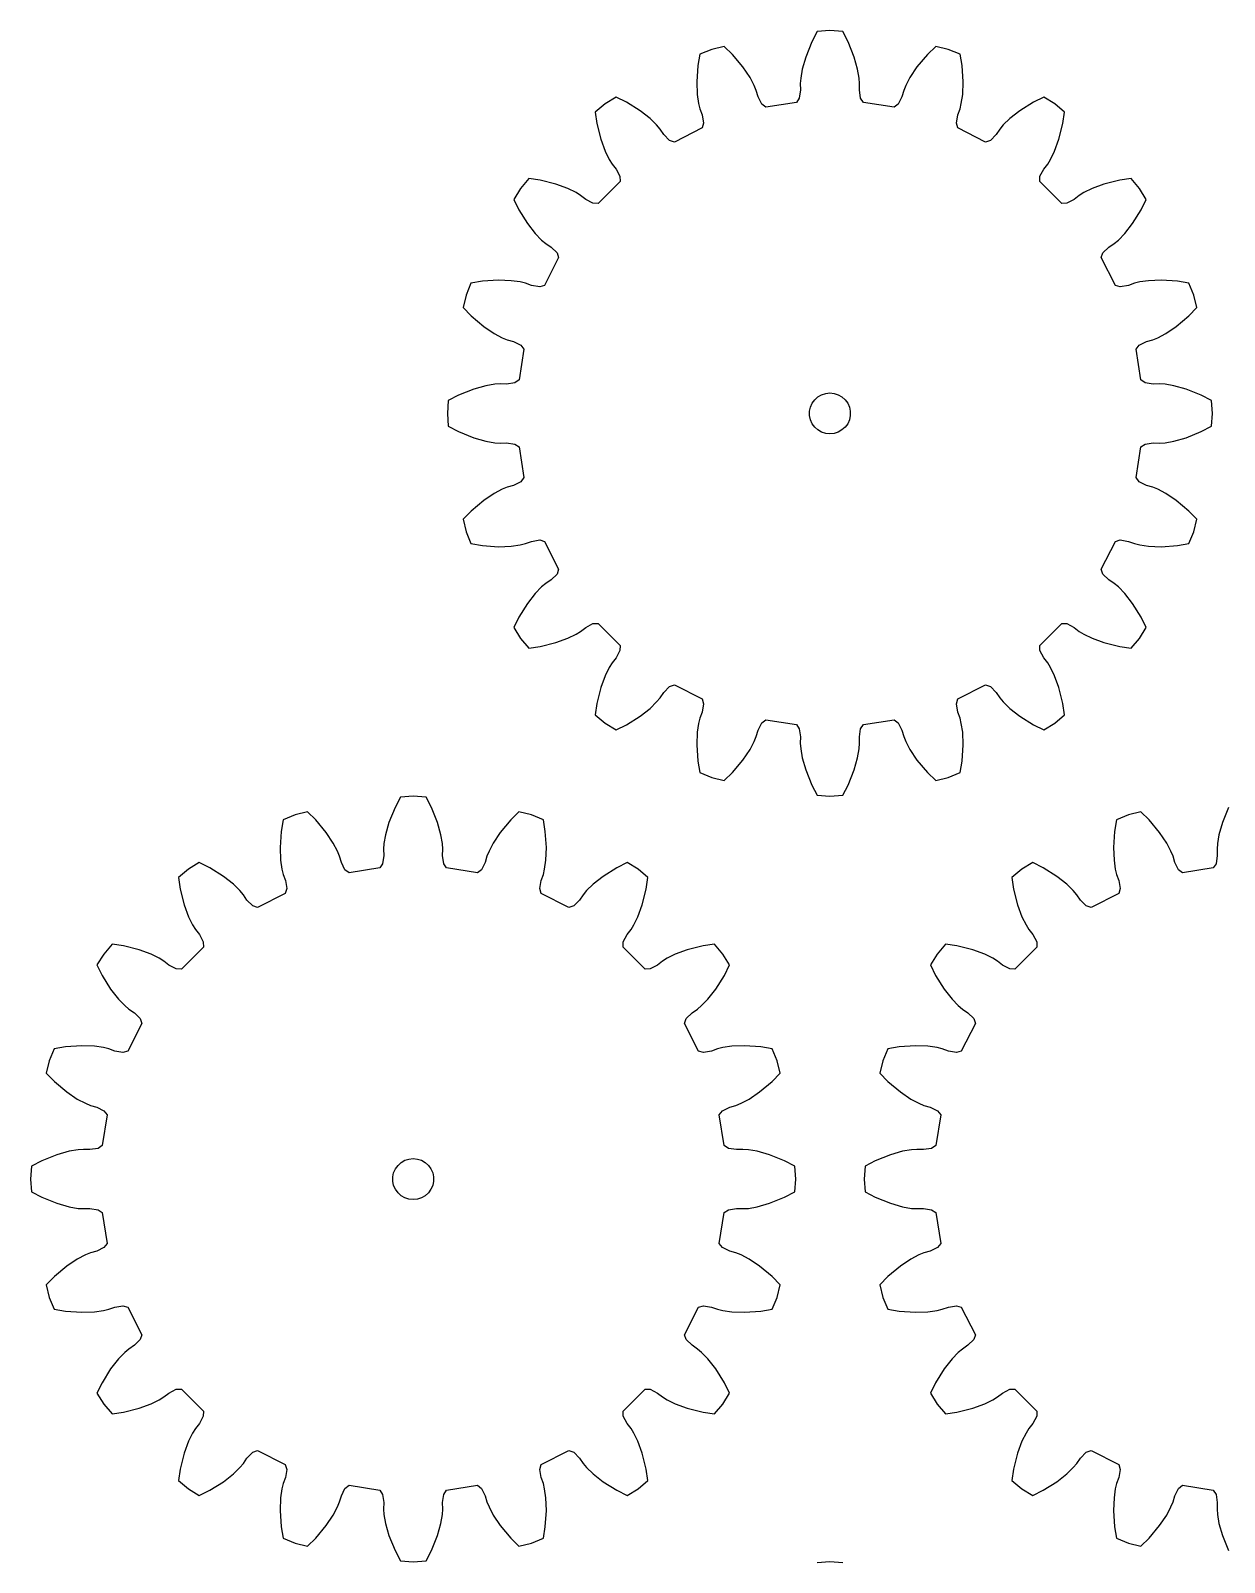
# Model space of a CAD drawing. Extents: x 0 to 178, y 0 to 224.
# Drawn here: x 0 to 87.4, y 112 to 224.1 of the extents above; entities that cross this region are included whole.
import ezdxf

# ---------------------------------------------------------------- set-up
doc = ezdxf.new("R2010")
doc.units = 0

msp = doc.modelspace()

# ---------------------------------------------------------------- linework, layer by layer
for p, q in [((57.19, 223.27), (56.75, 222.16)), ((57.59, 224.02), (57.19, 223.27)), ((58.52, 224.09), (57.59, 224.02)), ((59.46, 224.02), (58.52, 224.09)), ((59.85, 223.27), (59.46, 224.02)), ((60.3, 222.16), (59.85, 223.27)), ((49, 222.36), (48.85, 221.53)), ((49.87, 222.72), (49, 222.36)), ((50.78, 222.94), (49.87, 222.72)), ((51.39, 222.35), (50.78, 222.94)), ((52.15, 221.44), (51.39, 222.35)), ((56.75, 222.16), (56.49, 221.27)), ((60.55, 221.27), (60.3, 222.16)), ((65.66, 222.35), (64.89, 221.44)), ((66.27, 222.94), (65.66, 222.35)), ((67.18, 222.72), (66.27, 222.94)), ((68.05, 222.36), (67.18, 222.72)), ((68.19, 221.53), (68.05, 222.36)), ((48.85, 221.53), (48.77, 220.34)), ((52.67, 220.67), (52.15, 221.44)), ((56.49, 221.27), (56.38, 220.62)), ((60.67, 220.62), (60.55, 221.27)), ((64.89, 221.44), (64.38, 220.67)), ((68.27, 220.34), (68.19, 221.53)), ((48.77, 220.34), (48.81, 219.41)), ((52.98, 220.08), (52.67, 220.67)), ((53.13, 219.71), (52.98, 220.08)), ((53.26, 219.25), (53.13, 219.71)), ((56.37, 219.75), (56.28, 219.15)), ((56.38, 220.62), (56.35, 220.22)), ((56.35, 220.22), (56.37, 219.75)), ((60.69, 220.22), (60.67, 220.62)), ((60.68, 219.75), (60.69, 220.22)), ((60.77, 219.15), (60.68, 219.75)), ((63.92, 219.71), (63.79, 219.25)), ((64.07, 220.08), (63.92, 219.71)), ((64.38, 220.67), (64.07, 220.08)), ((68.24, 219.41), (68.27, 220.34)), ((42.06, 218.74), (41.34, 218.13)), ((42.86, 219.23), (42.06, 218.74)), ((43.62, 218.86), (42.86, 219.23)), ((44.63, 218.23), (43.62, 218.86)), ((48.81, 219.41), (48.9, 218.75)), ((48.9, 218.75), (49, 218.37)), ((53.53, 218.72), (53.26, 219.25)), ((53.82, 218.49), (53.53, 218.72)), ((56.07, 218.84), (53.82, 218.49)), ((56.28, 219.15), (56.07, 218.84)), ((60.98, 218.84), (60.77, 219.15)), ((63.22, 218.49), (60.98, 218.84)), ((63.52, 218.72), (63.22, 218.49)), ((63.79, 219.25), (63.52, 218.72)), ((68.05, 218.37), (68.14, 218.75)), ((68.14, 218.75), (68.24, 219.41)), ((73.43, 218.86), (72.42, 218.23)), ((74.19, 219.23), (73.43, 218.86)), ((74.99, 218.74), (74.19, 219.23)), ((75.7, 218.13), (74.99, 218.74)), ((41.34, 218.13), (41.46, 217.29)), ((45.36, 217.65), (44.63, 218.23)), ((45.83, 217.19), (45.36, 217.65)), ((49, 218.37), (49.16, 217.92)), ((49.16, 217.92), (49.26, 217.33)), ((67.79, 217.33), (67.88, 217.92)), ((67.88, 217.92), (68.05, 218.37)), ((71.69, 217.65), (71.21, 217.19)), ((72.42, 218.23), (71.69, 217.65)), ((75.58, 217.29), (75.7, 218.13)), ((41.46, 217.29), (41.75, 216.14)), ((46.09, 216.89), (45.83, 217.19)), ((46.35, 216.49), (46.09, 216.89)), ((46.77, 216.06), (46.35, 216.49)), ((49.16, 216.97), (47.13, 215.94)), ((49.26, 217.33), (49.16, 216.97)), ((67.89, 216.97), (67.79, 217.33)), ((69.92, 215.94), (67.89, 216.97)), ((70.69, 216.49), (70.27, 216.06)), ((70.96, 216.89), (70.69, 216.49)), ((71.21, 217.19), (70.96, 216.89)), ((75.29, 216.14), (75.58, 217.29)), ((41.75, 216.14), (42.07, 215.27)), ((42.07, 215.27), (42.36, 214.67)), ((47.13, 215.94), (46.77, 216.06)), ((70.27, 216.06), (69.92, 215.94)), ((74.68, 214.67), (74.97, 215.27)), ((74.97, 215.27), (75.29, 216.14)), ((42.36, 214.67), (42.58, 214.33)), ((42.58, 214.33), (42.87, 213.96)), ((74.18, 213.96), (74.47, 214.33)), ((74.47, 214.33), (74.68, 214.67)), ((36.47, 213.26), (35.86, 212.54)), ((37.31, 213.14), (36.47, 213.26)), ((38.46, 212.85), (37.31, 213.14)), ((43.16, 213.05), (41.55, 211.44)), ((42.87, 213.96), (43.15, 213.43)), ((43.15, 213.43), (43.16, 213.05)), ((73.89, 213.05), (73.9, 213.43)), ((75.5, 211.44), (73.89, 213.05)), ((73.9, 213.43), (74.18, 213.96)), ((79.74, 213.14), (78.58, 212.85)), ((80.57, 213.26), (79.74, 213.14)), ((81.18, 212.54), (80.57, 213.26)), ((35.86, 212.54), (35.37, 211.74)), ((39.33, 212.53), (38.46, 212.85)), ((39.93, 212.24), (39.33, 212.53)), ((40.27, 212.03), (39.93, 212.24)), ((40.64, 211.73), (40.27, 212.03)), ((76.78, 212.03), (76.41, 211.73)), ((77.12, 212.24), (76.78, 212.03)), ((77.71, 212.53), (77.12, 212.24)), ((78.58, 212.85), (77.71, 212.53)), ((81.67, 211.74), (81.18, 212.54)), ((35.37, 211.74), (35.74, 210.98)), ((35.74, 210.98), (36.38, 209.97)), ((41.17, 211.46), (40.64, 211.73)), ((41.55, 211.44), (41.17, 211.46)), ((75.87, 211.46), (75.5, 211.44)), ((76.41, 211.73), (75.87, 211.46)), ((80.67, 209.97), (81.3, 210.98)), ((81.3, 210.98), (81.67, 211.74)), ((36.38, 209.97), (36.95, 209.24)), ((80.1, 209.24), (80.67, 209.97)), ((36.95, 209.24), (37.41, 208.77)), ((37.41, 208.77), (37.72, 208.51)), ((37.72, 208.51), (38.11, 208.25)), ((78.94, 208.25), (79.33, 208.51)), ((79.33, 208.51), (79.64, 208.77)), ((79.64, 208.77), (80.1, 209.24)), ((38.66, 207.48), (37.63, 205.45)), ((38.11, 208.25), (38.54, 207.83)), ((38.54, 207.83), (38.66, 207.48)), ((78.38, 207.48), (78.51, 207.83)), ((79.42, 205.45), (78.38, 207.48)), ((78.51, 207.83), (78.94, 208.25)), ((32.24, 205.6), (31.88, 204.73)), ((33.08, 205.75), (32.24, 205.6)), ((34.26, 205.83), (33.08, 205.75)), ((35.19, 205.79), (34.26, 205.83)), ((35.85, 205.7), (35.19, 205.79)), ((36.23, 205.6), (35.85, 205.7)), ((36.68, 205.44), (36.23, 205.6)), ((37.27, 205.34), (36.68, 205.44)), ((37.63, 205.45), (37.27, 205.34)), ((79.77, 205.34), (79.42, 205.45)), ((80.37, 205.44), (79.77, 205.34)), ((80.81, 205.6), (80.37, 205.44)), ((81.2, 205.7), (80.81, 205.6)), ((81.85, 205.79), (81.2, 205.7)), ((82.78, 205.83), (81.85, 205.79)), ((83.97, 205.75), (82.78, 205.83)), ((84.8, 205.6), (83.97, 205.75)), ((85.16, 204.73), (84.8, 205.6)), ((31.88, 204.73), (31.66, 203.82)), ((85.38, 203.82), (85.16, 204.73)), ((31.66, 203.82), (32.25, 203.21)), ((32.25, 203.21), (33.17, 202.45)), ((83.88, 202.45), (84.79, 203.21)), ((84.79, 203.21), (85.38, 203.82)), ((33.17, 202.45), (33.94, 201.93)), ((33.94, 201.93), (34.52, 201.62)), ((82.52, 201.62), (83.11, 201.93)), ((83.11, 201.93), (83.88, 202.45)), ((34.52, 201.62), (34.89, 201.47)), ((34.89, 201.47), (35.35, 201.35)), ((35.35, 201.35), (35.88, 201.08)), ((36.11, 200.78), (35.76, 198.53)), ((35.88, 201.08), (36.11, 200.78)), ((80.93, 200.78), (81.16, 201.08)), ((81.29, 198.53), (80.93, 200.78)), ((81.16, 201.08), (81.7, 201.35)), ((81.7, 201.35), (82.15, 201.47)), ((82.15, 201.47), (82.52, 201.62)), ((35.76, 198.53), (35.45, 198.32)), ((81.6, 198.32), (81.29, 198.53)), ((31.33, 197.41), (30.58, 197.02)), ((32.44, 197.86), (31.33, 197.41)), ((33.33, 198.11), (32.44, 197.86)), ((33.98, 198.22), (33.33, 198.11)), ((34.38, 198.25), (33.98, 198.22)), ((34.85, 198.23), (34.38, 198.25)), ((35.45, 198.32), (34.85, 198.23)), ((57.41, 197.08), (57.64, 197.29)), ((57.64, 197.29), (57.91, 197.45)), ((57.91, 197.45), (58.21, 197.55)), ((58.21, 197.55), (58.52, 197.58)), ((58.52, 197.58), (58.83, 197.55)), ((58.83, 197.55), (59.13, 197.45)), ((59.13, 197.45), (59.4, 197.29)), ((59.4, 197.29), (59.64, 197.08)), ((82.19, 198.23), (81.6, 198.32)), ((82.66, 198.25), (82.19, 198.23)), ((83.06, 198.22), (82.66, 198.25)), ((83.71, 198.11), (83.06, 198.22)), ((84.61, 197.86), (83.71, 198.11)), ((85.71, 197.41), (84.61, 197.86)), ((86.46, 197.02), (85.71, 197.41)), ((30.58, 197.02), (30.51, 196.08)), ((57.03, 196.24), (57.1, 196.54)), ((57.03, 195.92), (57.03, 196.24)), ((57.1, 196.54), (57.22, 196.83)), ((57.22, 196.83), (57.41, 197.08)), ((59.64, 197.08), (59.82, 196.83)), ((59.82, 196.83), (59.95, 196.54)), ((59.95, 196.54), (60.01, 196.24)), ((60.01, 196.24), (60.01, 195.92)), ((86.53, 196.08), (86.46, 197.02)), ((30.51, 196.08), (30.58, 195.14)), ((30.58, 195.14), (31.33, 194.75)), ((57.1, 195.62), (57.03, 195.92)), ((57.22, 195.33), (57.1, 195.62)), ((57.41, 195.08), (57.22, 195.33)), ((57.64, 194.87), (57.41, 195.08)), ((59.64, 195.08), (59.4, 194.87)), ((59.82, 195.33), (59.64, 195.08)), ((59.95, 195.62), (59.82, 195.33)), ((60.01, 195.92), (59.95, 195.62)), ((85.71, 194.75), (86.46, 195.14)), ((86.46, 195.14), (86.53, 196.08)), ((31.33, 194.75), (32.44, 194.3)), ((32.44, 194.3), (33.33, 194.05)), ((33.33, 194.05), (33.98, 193.94)), ((33.98, 193.94), (34.38, 193.91)), ((34.38, 193.91), (34.85, 193.93)), ((34.85, 193.93), (35.45, 193.84)), ((57.91, 194.71), (57.64, 194.87)), ((58.21, 194.61), (57.91, 194.71)), ((58.52, 194.58), (58.21, 194.61)), ((58.83, 194.61), (58.52, 194.58)), ((59.13, 194.71), (58.83, 194.61)), ((59.4, 194.87), (59.13, 194.71)), ((81.6, 193.84), (82.19, 193.93)), ((82.19, 193.93), (82.66, 193.91)), ((82.66, 193.91), (83.06, 193.94)), ((83.06, 193.94), (83.71, 194.05)), ((83.71, 194.05), (84.61, 194.3)), ((84.61, 194.3), (85.71, 194.75)), ((35.45, 193.84), (35.76, 193.63)), ((35.76, 193.63), (36.11, 191.38)), ((80.93, 191.38), (81.29, 193.63)), ((81.29, 193.63), (81.6, 193.84)), ((34.89, 190.68), (34.52, 190.53)), ((35.35, 190.81), (34.89, 190.68)), ((35.88, 191.08), (35.35, 190.81)), ((36.11, 191.38), (35.88, 191.08)), ((81.16, 191.08), (80.93, 191.38)), ((81.7, 190.81), (81.16, 191.08)), ((82.15, 190.68), (81.7, 190.81)), ((82.52, 190.53), (82.15, 190.68)), ((33.17, 189.71), (32.25, 188.94)), ((33.94, 190.22), (33.17, 189.71)), ((34.52, 190.53), (33.94, 190.22)), ((83.11, 190.22), (82.52, 190.53)), ((83.88, 189.71), (83.11, 190.22)), ((84.79, 188.94), (83.88, 189.71)), ((32.25, 188.94), (31.66, 188.34)), ((31.66, 188.34), (31.88, 187.42)), ((85.38, 188.34), (84.79, 188.94)), ((85.16, 187.42), (85.38, 188.34)), ((31.88, 187.42), (32.24, 186.56)), ((84.8, 186.56), (85.16, 187.42)), ((32.24, 186.56), (33.08, 186.41)), ((33.08, 186.41), (34.26, 186.33)), ((34.26, 186.33), (35.19, 186.36)), ((35.19, 186.36), (35.85, 186.46)), ((35.85, 186.46), (36.23, 186.55)), ((36.23, 186.55), (36.68, 186.72)), ((36.68, 186.72), (37.27, 186.82)), ((37.27, 186.82), (37.63, 186.71)), ((37.63, 186.71), (38.66, 184.68)), ((78.38, 184.68), (79.42, 186.71)), ((79.42, 186.71), (79.77, 186.82)), ((79.77, 186.82), (80.37, 186.72)), ((80.37, 186.72), (80.81, 186.55)), ((80.81, 186.55), (81.2, 186.46)), ((81.2, 186.46), (81.85, 186.36)), ((81.85, 186.36), (82.78, 186.33)), ((82.78, 186.33), (83.97, 186.41)), ((83.97, 186.41), (84.8, 186.56)), ((38.11, 183.91), (37.72, 183.64)), ((38.54, 184.33), (38.11, 183.91)), ((38.66, 184.68), (38.54, 184.33)), ((78.51, 184.33), (78.38, 184.68)), ((78.94, 183.91), (78.51, 184.33)), ((79.33, 183.64), (78.94, 183.91)), ((36.95, 182.91), (36.38, 182.18)), ((37.41, 183.39), (36.95, 182.91)), ((37.72, 183.64), (37.41, 183.39)), ((79.64, 183.39), (79.33, 183.64)), ((80.1, 182.91), (79.64, 183.39)), ((80.67, 182.18), (80.1, 182.91)), ((36.38, 182.18), (35.74, 181.17)), ((81.3, 181.17), (80.67, 182.18)), ((35.74, 181.17), (35.37, 180.42)), ((40.64, 180.42), (41.17, 180.7)), ((41.17, 180.7), (41.55, 180.71)), ((41.55, 180.71), (43.16, 179.1)), ((73.89, 179.1), (75.5, 180.71)), ((75.5, 180.71), (75.87, 180.7)), ((75.87, 180.7), (76.41, 180.42)), ((81.67, 180.42), (81.3, 181.17)), ((35.37, 180.42), (35.86, 179.61)), ((35.86, 179.61), (36.47, 178.9)), ((38.46, 179.31), (39.33, 179.63)), ((39.33, 179.63), (39.93, 179.92)), ((39.93, 179.92), (40.27, 180.13)), ((40.27, 180.13), (40.64, 180.42)), ((76.41, 180.42), (76.78, 180.13)), ((76.78, 180.13), (77.12, 179.92)), ((77.12, 179.92), (77.71, 179.63)), ((77.71, 179.63), (78.58, 179.31)), ((80.57, 178.9), (81.18, 179.61)), ((81.18, 179.61), (81.67, 180.42)), ((36.47, 178.9), (37.31, 179.02)), ((37.31, 179.02), (38.46, 179.31)), ((43.15, 178.73), (42.87, 178.2)), ((43.16, 179.1), (43.15, 178.73)), ((73.9, 178.73), (73.89, 179.1)), ((74.18, 178.2), (73.9, 178.73)), ((78.58, 179.31), (79.74, 179.02)), ((79.74, 179.02), (80.57, 178.9)), ((42.36, 177.49), (42.07, 176.89)), ((42.58, 177.82), (42.36, 177.49)), ((42.87, 178.2), (42.58, 177.82)), ((74.47, 177.82), (74.18, 178.2)), ((74.68, 177.49), (74.47, 177.82)), ((74.97, 176.89), (74.68, 177.49)), ((41.75, 176.02), (41.46, 174.86)), ((42.07, 176.89), (41.75, 176.02)), ((46.35, 175.66), (46.77, 176.09)), ((46.77, 176.09), (47.13, 176.22)), ((47.13, 176.22), (49.16, 175.19)), ((67.89, 175.19), (69.92, 176.22)), ((69.92, 176.22), (70.27, 176.09)), ((70.27, 176.09), (70.69, 175.66)), ((75.29, 176.02), (74.97, 176.89)), ((75.58, 174.86), (75.29, 176.02)), ((41.46, 174.86), (41.34, 174.03)), ((45.36, 174.5), (45.83, 174.97)), ((45.83, 174.97), (46.09, 175.27)), ((46.09, 175.27), (46.35, 175.66)), ((49.16, 175.19), (49.26, 174.83)), ((67.79, 174.83), (67.89, 175.19)), ((70.69, 175.66), (70.96, 175.27)), ((70.96, 175.27), (71.21, 174.97)), ((71.21, 174.97), (71.69, 174.5)), ((75.7, 174.03), (75.58, 174.86)), ((41.34, 174.03), (42.06, 173.42)), ((43.62, 173.3), (44.63, 173.93)), ((44.63, 173.93), (45.36, 174.5)), ((49, 173.79), (48.9, 173.4)), ((49.16, 174.23), (49, 173.79)), ((49.26, 174.83), (49.16, 174.23)), ((67.88, 174.23), (67.79, 174.83)), ((68.05, 173.79), (67.88, 174.23)), ((68.14, 173.4), (68.05, 173.79)), ((71.69, 174.5), (72.42, 173.93)), ((72.42, 173.93), (73.43, 173.3)), ((74.99, 173.42), (75.7, 174.03)), ((42.06, 173.42), (42.86, 172.93)), ((42.86, 172.93), (43.62, 173.3)), ((48.81, 172.75), (48.77, 171.82)), ((48.9, 173.4), (48.81, 172.75)), ((53.13, 172.45), (53.26, 172.9)), ((53.26, 172.9), (53.53, 173.44)), ((53.53, 173.44), (53.82, 173.67)), ((53.82, 173.67), (56.07, 173.31)), ((56.07, 173.31), (56.28, 173)), ((56.28, 173), (56.37, 172.41)), ((60.68, 172.41), (60.77, 173)), ((60.77, 173), (60.98, 173.31)), ((60.98, 173.31), (63.22, 173.67)), ((63.22, 173.67), (63.52, 173.44)), ((63.52, 173.44), (63.79, 172.9)), ((63.79, 172.9), (63.92, 172.45)), ((68.24, 172.75), (68.14, 173.4)), ((68.27, 171.82), (68.24, 172.75)), ((73.43, 173.3), (74.19, 172.93)), ((74.19, 172.93), (74.99, 173.42)), ((48.77, 171.82), (48.85, 170.63)), ((52.15, 170.72), (52.67, 171.49)), ((52.67, 171.49), (52.98, 172.08)), ((52.98, 172.08), (53.13, 172.45)), ((56.37, 172.41), (56.35, 171.94)), ((56.35, 171.94), (56.38, 171.54)), ((56.38, 171.54), (56.49, 170.89)), ((60.55, 170.89), (60.67, 171.54)), ((60.67, 171.54), (60.69, 171.94)), ((60.69, 171.94), (60.68, 172.41)), ((63.92, 172.45), (64.07, 172.08)), ((64.07, 172.08), (64.38, 171.49)), ((64.38, 171.49), (64.89, 170.72)), ((68.19, 170.63), (68.27, 171.82)), ((48.85, 170.63), (49, 169.8)), ((51.39, 169.81), (52.15, 170.72)), ((56.49, 170.89), (56.75, 169.99)), ((60.3, 169.99), (60.55, 170.89)), ((64.89, 170.72), (65.66, 169.81)), ((68.05, 169.8), (68.19, 170.63)), ((49, 169.8), (49.87, 169.44)), ((49.87, 169.44), (50.78, 169.22)), ((50.78, 169.22), (51.39, 169.81)), ((56.75, 169.99), (57.19, 168.89)), ((59.85, 168.89), (60.3, 169.99)), ((65.66, 169.81), (66.27, 169.22)), ((66.27, 169.22), (67.18, 169.44)), ((67.18, 169.44), (68.05, 169.8)), ((57.19, 168.89), (57.59, 168.14)), ((57.59, 168.14), (58.52, 168.07)), ((58.52, 168.07), (59.46, 168.14)), ((59.46, 168.14), (59.85, 168.89)), ((26.68, 167.25), (26.23, 166.14)), ((27.07, 167.99), (26.68, 167.25)), ((28.01, 168.07), (27.07, 167.99)), ((28.95, 167.99), (28.01, 168.07)), ((29.34, 167.25), (28.95, 167.99)), ((29.79, 166.14), (29.34, 167.25)), ((87.7, 167.25), (87.26, 166.14)), ((18.49, 166.34), (18.34, 165.5)), ((19.36, 166.7), (18.49, 166.34)), ((20.27, 166.92), (19.36, 166.7)), ((20.88, 166.33), (20.27, 166.92)), ((21.64, 165.41), (20.88, 166.33)), ((26.23, 166.14), (25.98, 165.25)), ((30.04, 165.25), (29.79, 166.14)), ((35.15, 166.33), (34.38, 165.41)), ((35.75, 166.92), (35.15, 166.33)), ((36.67, 166.7), (35.75, 166.92)), ((37.54, 166.34), (36.67, 166.7)), ((37.68, 165.5), (37.54, 166.34)), ((79.51, 166.34), (79.36, 165.5)), ((80.38, 166.7), (79.51, 166.34)), ((81.29, 166.92), (80.38, 166.7)), ((81.9, 166.33), (81.29, 166.92)), ((82.66, 165.41), (81.9, 166.33)), ((87.26, 166.14), (87, 165.25)), ((18.34, 165.5), (18.26, 164.31)), ((22.16, 164.64), (21.64, 165.41)), ((25.98, 165.25), (25.87, 164.6)), ((30.16, 164.6), (30.04, 165.25)), ((34.38, 165.41), (33.87, 164.64)), ((37.76, 164.31), (37.68, 165.5)), ((79.36, 165.5), (79.28, 164.31)), ((83.18, 164.64), (82.66, 165.41)), ((87, 165.25), (86.89, 164.6)), ((18.26, 164.31), (18.3, 163.39)), ((22.47, 164.06), (22.16, 164.64)), ((22.62, 163.69), (22.47, 164.06)), ((22.75, 163.23), (22.62, 163.69)), ((25.86, 163.73), (25.77, 163.13)), ((25.87, 164.6), (25.84, 164.2)), ((25.84, 164.2), (25.86, 163.73)), ((30.18, 164.2), (30.16, 164.6)), ((30.16, 163.73), (30.18, 164.2)), ((30.25, 163.13), (30.16, 163.73)), ((33.41, 163.69), (33.28, 163.23)), ((33.56, 164.06), (33.41, 163.69)), ((33.87, 164.64), (33.56, 164.06)), ((37.73, 163.39), (37.76, 164.31)), ((79.28, 164.31), (79.32, 163.39)), ((83.49, 164.06), (83.18, 164.64)), ((83.64, 163.69), (83.49, 164.06)), ((83.77, 163.23), (83.64, 163.69)), ((86.88, 163.73), (86.79, 163.13)), ((86.89, 164.6), (86.86, 164.2)), ((86.86, 164.2), (86.88, 163.73)), ((11.55, 162.72), (10.83, 162.11)), ((12.35, 163.21), (11.55, 162.72)), ((13.11, 162.84), (12.35, 163.21)), ((14.12, 162.2), (13.11, 162.84)), ((18.3, 163.39), (18.39, 162.73)), ((18.39, 162.73), (18.49, 162.35)), ((23.01, 162.69), (22.75, 163.23)), ((23.31, 162.47), (23.01, 162.69)), ((25.56, 162.82), (23.31, 162.47)), ((25.77, 163.13), (25.56, 162.82)), ((30.46, 162.82), (30.25, 163.13)), ((32.71, 162.47), (30.46, 162.82)), ((33.01, 162.69), (32.71, 162.47)), ((33.28, 163.23), (33.01, 162.69)), ((37.54, 162.35), (37.63, 162.73)), ((37.63, 162.73), (37.73, 163.39)), ((42.92, 162.84), (41.91, 162.2)), ((43.67, 163.21), (42.92, 162.84)), ((44.48, 162.72), (43.67, 163.21)), ((45.19, 162.11), (44.48, 162.72)), ((72.57, 162.72), (71.85, 162.11)), ((73.37, 163.21), (72.57, 162.72)), ((74.13, 162.84), (73.37, 163.21)), ((75.14, 162.2), (74.13, 162.84)), ((79.32, 163.39), (79.41, 162.73)), ((79.41, 162.73), (79.51, 162.35)), ((84.04, 162.69), (83.77, 163.23)), ((84.33, 162.47), (84.04, 162.69)), ((86.58, 162.82), (84.33, 162.47)), ((86.79, 163.13), (86.58, 162.82)), ((10.83, 162.11), (10.95, 161.27)), ((14.85, 161.63), (14.12, 162.2)), ((15.32, 161.17), (14.85, 161.63)), ((18.49, 162.35), (18.65, 161.9)), ((18.65, 161.9), (18.75, 161.31)), ((37.27, 161.31), (37.37, 161.9)), ((37.37, 161.9), (37.54, 162.35)), ((41.18, 161.63), (40.7, 161.17)), ((41.91, 162.2), (41.18, 161.63)), ((45.07, 161.27), (45.19, 162.11)), ((71.85, 162.11), (71.97, 161.27)), ((75.87, 161.63), (75.14, 162.2)), ((76.34, 161.17), (75.87, 161.63)), ((79.51, 162.35), (79.67, 161.9)), ((79.67, 161.9), (79.77, 161.31)), ((10.95, 161.27), (11.24, 160.11)), ((15.58, 160.86), (15.32, 161.17)), ((15.84, 160.47), (15.58, 160.86)), ((16.26, 160.04), (15.84, 160.47)), ((18.64, 160.95), (16.61, 159.92)), ((18.75, 161.31), (18.64, 160.95)), ((37.38, 160.95), (37.27, 161.31)), ((39.41, 159.92), (37.38, 160.95)), ((40.18, 160.47), (39.76, 160.04)), ((40.45, 160.86), (40.18, 160.47)), ((40.7, 161.17), (40.45, 160.86)), ((44.78, 160.11), (45.07, 161.27)), ((71.97, 161.27), (72.26, 160.11)), ((76.6, 160.86), (76.34, 161.17)), ((76.86, 160.47), (76.6, 160.86)), ((77.29, 160.04), (76.86, 160.47)), ((79.67, 160.95), (77.64, 159.92)), ((79.77, 161.31), (79.67, 160.95)), ((11.24, 160.11), (11.56, 159.24)), ((11.56, 159.24), (11.85, 158.65)), ((16.61, 159.92), (16.26, 160.04)), ((39.76, 160.04), (39.41, 159.92)), ((44.17, 158.65), (44.46, 159.24)), ((44.46, 159.24), (44.78, 160.11)), ((72.26, 160.11), (72.58, 159.24)), ((72.58, 159.24), (72.88, 158.65)), ((77.64, 159.92), (77.29, 160.04)), ((11.85, 158.65), (12.06, 158.31)), ((12.06, 158.31), (12.36, 157.94)), ((43.67, 157.94), (43.96, 158.31)), ((43.96, 158.31), (44.17, 158.65)), ((72.88, 158.65), (73.09, 158.31)), ((73.09, 158.31), (73.38, 157.94)), ((5.96, 157.24), (5.35, 156.52)), ((6.8, 157.12), (5.96, 157.24)), ((7.95, 156.83), (6.8, 157.12)), ((12.65, 157.03), (11.04, 155.42)), ((12.36, 157.94), (12.63, 157.41)), ((12.63, 157.41), (12.65, 157.03)), ((43.38, 157.03), (43.39, 157.41)), ((44.99, 155.42), (43.38, 157.03)), ((43.39, 157.41), (43.67, 157.94)), ((49.23, 157.12), (48.07, 156.83)), ((50.06, 157.24), (49.23, 157.12)), ((50.67, 156.52), (50.06, 157.24)), ((66.98, 157.24), (66.37, 156.52)), ((67.82, 157.12), (66.98, 157.24)), ((68.98, 156.83), (67.82, 157.12)), ((73.67, 157.03), (72.06, 155.42)), ((73.38, 157.94), (73.66, 157.41)), ((73.66, 157.41), (73.67, 157.03)), ((5.35, 156.52), (4.86, 155.72)), ((8.82, 156.51), (7.95, 156.83)), ((9.42, 156.21), (8.82, 156.51)), ((9.76, 156), (9.42, 156.21)), ((10.13, 155.71), (9.76, 156)), ((46.27, 156), (45.89, 155.71)), ((46.6, 156.21), (46.27, 156)), ((47.2, 156.51), (46.6, 156.21)), ((48.07, 156.83), (47.2, 156.51)), ((51.16, 155.72), (50.67, 156.52)), ((66.37, 156.52), (65.88, 155.72)), ((69.85, 156.51), (68.98, 156.83)), ((70.44, 156.21), (69.85, 156.51)), ((70.78, 156), (70.44, 156.21)), ((71.15, 155.71), (70.78, 156)), ((4.86, 155.72), (5.23, 154.96)), ((5.23, 154.96), (5.86, 153.95)), ((10.66, 155.43), (10.13, 155.71)), ((11.04, 155.42), (10.66, 155.43)), ((45.36, 155.43), (44.99, 155.42)), ((45.89, 155.71), (45.36, 155.43)), ((50.16, 153.95), (50.79, 154.96)), ((50.79, 154.96), (51.16, 155.72)), ((65.88, 155.72), (66.25, 154.96)), ((66.25, 154.96), (66.89, 153.95)), ((71.69, 155.43), (71.15, 155.71)), ((72.06, 155.42), (71.69, 155.43)), ((5.86, 153.95), (6.44, 153.22)), ((49.59, 153.22), (50.16, 153.95)), ((66.89, 153.95), (67.46, 153.22)), ((6.44, 153.22), (6.9, 152.75)), ((6.9, 152.75), (7.2, 152.49)), ((7.2, 152.49), (7.6, 152.23)), ((48.43, 152.23), (48.82, 152.49)), ((48.82, 152.49), (49.12, 152.75)), ((49.12, 152.75), (49.59, 153.22)), ((67.46, 153.22), (67.92, 152.75)), ((67.92, 152.75), (68.23, 152.49)), ((68.23, 152.49), (68.62, 152.23)), ((8.15, 151.45), (7.12, 149.42)), ((7.6, 152.23), (8.03, 151.8)), ((8.03, 151.8), (8.15, 151.45)), ((47.87, 151.45), (48, 151.8)), ((48.9, 149.42), (47.87, 151.45)), ((48, 151.8), (48.43, 152.23)), ((69.17, 151.45), (68.14, 149.42)), ((68.62, 152.23), (69.05, 151.8)), ((69.05, 151.8), (69.17, 151.45)), ((1.73, 149.58), (1.37, 148.71)), ((2.56, 149.73), (1.73, 149.58)), ((3.75, 149.81), (2.56, 149.73)), ((4.68, 149.77), (3.75, 149.81)), ((5.34, 149.68), (4.68, 149.77)), ((5.72, 149.58), (5.34, 149.68)), ((6.17, 149.42), (5.72, 149.58)), ((6.76, 149.32), (6.17, 149.42)), ((7.12, 149.42), (6.76, 149.32)), ((49.26, 149.32), (48.9, 149.42)), ((49.86, 149.42), (49.26, 149.32)), ((50.3, 149.58), (49.86, 149.42)), ((50.69, 149.68), (50.3, 149.58)), ((51.34, 149.77), (50.69, 149.68)), ((52.27, 149.81), (51.34, 149.77)), ((53.46, 149.73), (52.27, 149.81)), ((54.29, 149.58), (53.46, 149.73)), ((54.65, 148.71), (54.29, 149.58)), ((62.75, 149.58), (62.39, 148.71)), ((63.59, 149.73), (62.75, 149.58)), ((64.78, 149.81), (63.59, 149.73)), ((65.7, 149.77), (64.78, 149.81)), ((66.36, 149.68), (65.7, 149.77)), ((66.74, 149.58), (66.36, 149.68)), ((67.19, 149.42), (66.74, 149.58)), ((67.78, 149.32), (67.19, 149.42)), ((68.14, 149.42), (67.78, 149.32)), ((1.37, 148.71), (1.15, 147.8)), ((54.87, 147.8), (54.65, 148.71)), ((62.39, 148.71), (62.17, 147.8)), ((1.15, 147.8), (1.74, 147.19)), ((1.74, 147.19), (2.66, 146.43)), ((53.37, 146.43), (54.28, 147.19)), ((54.28, 147.19), (54.87, 147.8)), ((62.17, 147.8), (62.76, 147.19)), ((62.76, 147.19), (63.68, 146.43)), ((2.66, 146.43), (3.42, 145.91)), ((3.42, 145.91), (4.01, 145.6)), ((52.01, 145.6), (52.6, 145.91)), ((52.6, 145.91), (53.37, 146.43)), ((63.68, 146.43), (64.45, 145.91)), ((64.45, 145.91), (65.03, 145.6)), ((4.01, 145.6), (4.38, 145.45)), ((4.38, 145.45), (4.84, 145.32)), ((4.84, 145.32), (5.37, 145.05)), ((5.6, 144.76), (5.25, 142.51)), ((5.37, 145.05), (5.6, 144.76)), ((50.42, 144.76), (50.65, 145.05)), ((50.78, 142.51), (50.42, 144.76)), ((50.65, 145.05), (51.19, 145.32)), ((51.19, 145.32), (51.64, 145.45)), ((51.64, 145.45), (52.01, 145.6)), ((65.03, 145.6), (65.4, 145.45)), ((65.4, 145.45), (65.86, 145.32)), ((65.86, 145.32), (66.4, 145.05)), ((66.63, 144.76), (66.27, 142.51)), ((66.4, 145.05), (66.63, 144.76)), ((5.25, 142.51), (4.94, 142.3)), ((51.09, 142.3), (50.78, 142.51)), ((66.27, 142.51), (65.96, 142.3)), ((0.82, 141.39), (0.07, 140.99)), ((1.93, 141.83), (0.82, 141.39)), ((2.82, 142.09), (1.93, 141.83)), ((3.47, 142.2), (2.82, 142.09)), ((3.87, 142.23), (3.47, 142.2)), ((4.34, 142.21), (3.87, 142.23)), ((4.94, 142.3), (4.34, 142.21)), ((26.9, 141.06), (27.13, 141.27)), ((27.13, 141.27), (27.4, 141.43)), ((27.4, 141.43), (27.7, 141.52)), ((27.7, 141.52), (28.01, 141.56)), ((28.01, 141.56), (28.32, 141.52)), ((28.32, 141.52), (28.62, 141.43)), ((28.62, 141.43), (28.89, 141.27)), ((28.89, 141.27), (29.13, 141.06)), ((51.68, 142.21), (51.09, 142.3)), ((52.15, 142.23), (51.68, 142.21)), ((52.55, 142.2), (52.15, 142.23)), ((53.2, 142.09), (52.55, 142.2)), ((54.1, 141.83), (53.2, 142.09)), ((55.2, 141.39), (54.1, 141.83)), ((55.95, 140.99), (55.2, 141.39)), ((61.84, 141.39), (61.1, 140.99)), ((62.95, 141.83), (61.84, 141.39)), ((63.84, 142.09), (62.95, 141.83)), ((64.49, 142.2), (63.84, 142.09)), ((64.89, 142.23), (64.49, 142.2)), ((65.37, 142.21), (64.89, 142.23)), ((65.96, 142.3), (65.37, 142.21)), ((0.07, 140.99), (0, 140.06)), ((26.52, 140.21), (26.58, 140.52)), ((26.52, 139.9), (26.52, 140.21)), ((26.58, 140.52), (26.71, 140.81)), ((26.71, 140.81), (26.9, 141.06)), ((29.13, 141.06), (29.31, 140.81)), ((29.31, 140.81), (29.44, 140.52)), ((29.44, 140.52), (29.5, 140.21)), ((29.5, 140.21), (29.5, 139.9)), ((56.02, 140.06), (55.95, 140.99)), ((61.1, 140.99), (61.02, 140.06)), ((0, 140.06), (0.07, 139.12)), ((0.07, 139.12), (0.82, 138.72)), ((26.58, 139.59), (26.52, 139.9)), ((26.71, 139.31), (26.58, 139.59)), ((26.9, 139.05), (26.71, 139.31)), ((27.13, 138.84), (26.9, 139.05)), ((29.13, 139.05), (28.89, 138.84)), ((29.31, 139.31), (29.13, 139.05)), ((29.44, 139.59), (29.31, 139.31)), ((29.5, 139.9), (29.44, 139.59)), ((55.2, 138.72), (55.95, 139.12)), ((55.95, 139.12), (56.02, 140.06)), ((61.02, 140.06), (61.1, 139.12)), ((61.1, 139.12), (61.84, 138.72)), ((0.82, 138.72), (1.93, 138.28)), ((1.93, 138.28), (2.82, 138.03)), ((2.82, 138.03), (3.47, 137.91)), ((3.47, 137.91), (3.87, 137.89)), ((3.87, 137.89), (4.34, 137.9)), ((4.34, 137.9), (4.94, 137.81)), ((27.4, 138.69), (27.13, 138.84)), ((27.7, 138.59), (27.4, 138.69)), ((28.01, 138.56), (27.7, 138.59)), ((28.32, 138.59), (28.01, 138.56)), ((28.62, 138.69), (28.32, 138.59)), ((28.89, 138.84), (28.62, 138.69)), ((51.09, 137.81), (51.68, 137.9)), ((51.68, 137.9), (52.15, 137.89)), ((52.15, 137.89), (52.55, 137.91)), ((52.55, 137.91), (53.2, 138.03)), ((53.2, 138.03), (54.1, 138.28)), ((54.1, 138.28), (55.2, 138.72)), ((61.84, 138.72), (62.95, 138.28)), ((62.95, 138.28), (63.84, 138.03)), ((63.84, 138.03), (64.49, 137.91)), ((64.49, 137.91), (64.89, 137.89)), ((64.89, 137.89), (65.37, 137.9)), ((65.37, 137.9), (65.96, 137.81)), ((4.94, 137.81), (5.25, 137.6)), ((5.25, 137.6), (5.6, 135.35)), ((50.42, 135.35), (50.78, 137.6)), ((50.78, 137.6), (51.09, 137.81)), ((65.96, 137.81), (66.27, 137.6)), ((66.27, 137.6), (66.63, 135.35)), ((4.01, 134.51), (3.42, 134.2)), ((4.38, 134.66), (4.01, 134.51)), ((4.84, 134.79), (4.38, 134.66)), ((5.37, 135.06), (4.84, 134.79)), ((5.6, 135.35), (5.37, 135.06)), ((50.65, 135.06), (50.42, 135.35)), ((51.19, 134.79), (50.65, 135.06)), ((51.64, 134.66), (51.19, 134.79)), ((52.01, 134.51), (51.64, 134.66)), ((52.6, 134.2), (52.01, 134.51)), ((65.03, 134.51), (64.45, 134.2)), ((65.4, 134.66), (65.03, 134.51)), ((65.86, 134.79), (65.4, 134.66)), ((66.4, 135.06), (65.86, 134.79)), ((66.63, 135.35), (66.4, 135.06)), ((2.66, 133.69), (1.74, 132.92)), ((3.42, 134.2), (2.66, 133.69)), ((53.37, 133.69), (52.6, 134.2)), ((54.28, 132.92), (53.37, 133.69)), ((63.68, 133.69), (62.76, 132.92)), ((64.45, 134.2), (63.68, 133.69)), ((1.74, 132.92), (1.15, 132.31)), ((1.15, 132.31), (1.37, 131.4)), ((54.87, 132.31), (54.28, 132.92)), ((54.65, 131.4), (54.87, 132.31)), ((62.76, 132.92), (62.17, 132.31)), ((62.17, 132.31), (62.39, 131.4)), ((1.37, 131.4), (1.73, 130.53)), ((54.29, 130.53), (54.65, 131.4)), ((62.39, 131.4), (62.75, 130.53)), ((1.73, 130.53), (2.56, 130.39)), ((2.56, 130.39), (3.75, 130.31)), ((3.75, 130.31), (4.68, 130.34)), ((4.68, 130.34), (5.34, 130.43)), ((5.34, 130.43), (5.72, 130.53)), ((5.72, 130.53), (6.17, 130.69)), ((6.17, 130.69), (6.76, 130.79)), ((6.76, 130.79), (7.12, 130.69)), ((7.12, 130.69), (8.15, 128.66)), ((47.87, 128.66), (48.9, 130.69)), ((48.9, 130.69), (49.26, 130.79)), ((49.26, 130.79), (49.86, 130.69)), ((49.86, 130.69), (50.3, 130.53)), ((50.3, 130.53), (50.69, 130.43)), ((50.69, 130.43), (51.34, 130.34)), ((51.34, 130.34), (52.27, 130.31)), ((52.27, 130.31), (53.46, 130.39)), ((53.46, 130.39), (54.29, 130.53)), ((62.75, 130.53), (63.59, 130.39)), ((63.59, 130.39), (64.78, 130.31)), ((64.78, 130.31), (65.7, 130.34)), ((65.7, 130.34), (66.36, 130.43)), ((66.36, 130.43), (66.74, 130.53)), ((66.74, 130.53), (67.19, 130.69)), ((67.19, 130.69), (67.78, 130.79)), ((67.78, 130.79), (68.14, 130.69)), ((68.14, 130.69), (69.17, 128.66)), ((7.6, 127.89), (7.2, 127.62)), ((8.03, 128.31), (7.6, 127.89)), ((8.15, 128.66), (8.03, 128.31)), ((48, 128.31), (47.87, 128.66)), ((48.43, 127.89), (48, 128.31)), ((48.82, 127.62), (48.43, 127.89)), ((68.62, 127.89), (68.23, 127.62)), ((69.05, 128.31), (68.62, 127.89)), ((69.17, 128.66), (69.05, 128.31)), ((6.44, 126.89), (5.86, 126.16)), ((6.9, 127.37), (6.44, 126.89)), ((7.2, 127.62), (6.9, 127.37)), ((49.12, 127.37), (48.82, 127.62)), ((49.59, 126.89), (49.12, 127.37)), ((50.16, 126.16), (49.59, 126.89)), ((67.46, 126.89), (66.89, 126.16)), ((67.92, 127.37), (67.46, 126.89)), ((68.23, 127.62), (67.92, 127.37)), ((5.86, 126.16), (5.23, 125.15)), ((50.79, 125.15), (50.16, 126.16)), ((66.89, 126.16), (66.25, 125.15)), ((5.23, 125.15), (4.86, 124.39)), ((10.13, 124.4), (10.66, 124.68)), ((10.66, 124.68), (11.04, 124.69)), ((11.04, 124.69), (12.65, 123.08)), ((43.38, 123.08), (44.99, 124.69)), ((44.99, 124.69), (45.36, 124.68)), ((45.36, 124.68), (45.89, 124.4)), ((51.16, 124.39), (50.79, 125.15)), ((66.25, 125.15), (65.88, 124.39)), ((71.15, 124.4), (71.69, 124.68)), ((71.69, 124.68), (72.06, 124.69)), ((72.06, 124.69), (73.67, 123.08)), ((4.86, 124.39), (5.35, 123.59)), ((5.35, 123.59), (5.96, 122.88)), ((7.95, 123.29), (8.82, 123.61)), ((8.82, 123.61), (9.42, 123.9)), ((9.42, 123.9), (9.76, 124.11)), ((9.76, 124.11), (10.13, 124.4)), ((45.89, 124.4), (46.27, 124.11)), ((46.27, 124.11), (46.6, 123.9)), ((46.6, 123.9), (47.2, 123.61)), ((47.2, 123.61), (48.07, 123.29)), ((50.06, 122.88), (50.67, 123.59)), ((50.67, 123.59), (51.16, 124.39)), ((65.88, 124.39), (66.37, 123.59)), ((66.37, 123.59), (66.98, 122.88)), ((68.98, 123.29), (69.85, 123.61)), ((69.85, 123.61), (70.44, 123.9)), ((70.44, 123.9), (70.78, 124.11)), ((70.78, 124.11), (71.15, 124.4)), ((5.96, 122.88), (6.8, 123)), ((6.8, 123), (7.95, 123.29)), ((12.36, 122.17), (12.06, 121.8)), ((12.63, 122.71), (12.36, 122.17)), ((12.65, 123.08), (12.63, 122.71)), ((43.39, 122.71), (43.38, 123.08)), ((43.67, 122.17), (43.39, 122.71)), ((43.96, 121.8), (43.67, 122.17)), ((48.07, 123.29), (49.23, 123)), ((49.23, 123), (50.06, 122.88)), ((66.98, 122.88), (67.82, 123)), ((67.82, 123), (68.98, 123.29)), ((73.38, 122.17), (73.09, 121.8)), ((73.66, 122.71), (73.38, 122.17)), ((73.67, 123.08), (73.66, 122.71)), ((11.85, 121.46), (11.56, 120.87)), ((12.06, 121.8), (11.85, 121.46)), ((44.17, 121.46), (43.96, 121.8)), ((44.46, 120.87), (44.17, 121.46)), ((72.88, 121.46), (72.58, 120.87)), ((73.09, 121.8), (72.88, 121.46)), ((11.24, 120), (10.95, 118.84)), ((11.56, 120.87), (11.24, 120)), ((15.84, 119.64), (16.26, 120.07)), ((16.26, 120.07), (16.61, 120.2)), ((16.61, 120.2), (18.64, 119.16)), ((37.38, 119.16), (39.41, 120.2)), ((39.41, 120.2), (39.76, 120.07)), ((39.76, 120.07), (40.18, 119.64)), ((44.78, 120), (44.46, 120.87)), ((45.07, 118.84), (44.78, 120)), ((72.26, 120), (71.97, 118.84)), ((72.58, 120.87), (72.26, 120)), ((76.86, 119.64), (77.29, 120.07)), ((77.29, 120.07), (77.64, 120.2)), ((77.64, 120.2), (79.67, 119.16)), ((10.95, 118.84), (10.83, 118)), ((14.85, 118.48), (15.32, 118.94)), ((15.32, 118.94), (15.58, 119.25)), ((15.58, 119.25), (15.84, 119.64)), ((18.64, 119.16), (18.75, 118.8)), ((37.27, 118.8), (37.38, 119.16)), ((40.18, 119.64), (40.45, 119.25)), ((40.45, 119.25), (40.7, 118.94)), ((40.7, 118.94), (41.18, 118.48)), ((45.19, 118), (45.07, 118.84)), ((71.97, 118.84), (71.85, 118)), ((75.87, 118.48), (76.34, 118.94)), ((76.34, 118.94), (76.6, 119.25)), ((76.6, 119.25), (76.86, 119.64)), ((79.67, 119.16), (79.77, 118.8)), ((10.83, 118), (11.55, 117.39)), ((13.11, 117.28), (14.12, 117.91)), ((14.12, 117.91), (14.85, 118.48)), ((18.49, 117.77), (18.39, 117.38)), ((18.65, 118.21), (18.49, 117.77)), ((18.75, 118.8), (18.65, 118.21)), ((37.37, 118.21), (37.27, 118.8)), ((37.54, 117.77), (37.37, 118.21)), ((37.63, 117.38), (37.54, 117.77)), ((41.18, 118.48), (41.91, 117.91)), ((41.91, 117.91), (42.92, 117.28)), ((44.48, 117.39), (45.19, 118)), ((71.85, 118), (72.57, 117.39)), ((74.13, 117.28), (75.14, 117.91)), ((75.14, 117.91), (75.87, 118.48)), ((79.51, 117.77), (79.41, 117.38)), ((79.67, 118.21), (79.51, 117.77)), ((79.77, 118.8), (79.67, 118.21)), ((11.55, 117.39), (12.35, 116.9)), ((12.35, 116.9), (13.11, 117.28)), ((18.3, 116.72), (18.26, 115.8)), ((18.39, 117.38), (18.3, 116.72)), ((22.62, 116.43), (22.75, 116.88)), ((22.75, 116.88), (23.01, 117.42)), ((23.01, 117.42), (23.31, 117.65)), ((23.31, 117.65), (25.56, 117.29)), ((25.56, 117.29), (25.77, 116.98)), ((25.77, 116.98), (25.86, 116.39)), ((30.16, 116.39), (30.25, 116.98)), ((30.25, 116.98), (30.46, 117.29)), ((30.46, 117.29), (32.71, 117.65)), ((32.71, 117.65), (33.01, 117.42)), ((33.01, 117.42), (33.28, 116.88)), ((33.28, 116.88), (33.41, 116.43)), ((37.73, 116.72), (37.63, 117.38)), ((37.76, 115.8), (37.73, 116.72)), ((42.92, 117.28), (43.67, 116.9)), ((43.67, 116.9), (44.48, 117.39)), ((72.57, 117.39), (73.37, 116.9)), ((73.37, 116.9), (74.13, 117.28)), ((79.32, 116.72), (79.28, 115.8)), ((79.41, 117.38), (79.32, 116.72)), ((83.64, 116.43), (83.77, 116.88)), ((83.77, 116.88), (84.04, 117.42)), ((84.04, 117.42), (84.33, 117.65)), ((84.33, 117.65), (86.58, 117.29)), ((86.58, 117.29), (86.79, 116.98)), ((86.79, 116.98), (86.88, 116.39)), ((18.26, 115.8), (18.34, 114.61)), ((21.64, 114.7), (22.16, 115.47)), ((22.16, 115.47), (22.47, 116.06)), ((22.47, 116.06), (22.62, 116.43)), ((25.86, 116.39), (25.84, 115.91)), ((25.84, 115.91), (25.87, 115.52)), ((25.87, 115.52), (25.98, 114.86)), ((30.04, 114.86), (30.16, 115.52)), ((30.18, 115.91), (30.16, 116.39)), ((30.16, 115.52), (30.18, 115.91)), ((33.41, 116.43), (33.56, 116.06)), ((33.56, 116.06), (33.87, 115.47)), ((33.87, 115.47), (34.38, 114.7)), ((37.68, 114.61), (37.76, 115.8)), ((79.28, 115.8), (79.36, 114.61)), ((82.66, 114.7), (83.18, 115.47)), ((83.18, 115.47), (83.49, 116.06)), ((83.49, 116.06), (83.64, 116.43)), ((86.88, 116.39), (86.86, 115.91)), ((86.86, 115.91), (86.89, 115.52)), ((86.89, 115.52), (87, 114.86)), ((18.34, 114.61), (18.49, 113.78)), ((20.88, 113.79), (21.64, 114.7)), ((25.98, 114.86), (26.23, 113.97)), ((29.79, 113.97), (30.04, 114.86)), ((34.38, 114.7), (35.15, 113.79)), ((37.54, 113.78), (37.68, 114.61)), ((79.36, 114.61), (79.51, 113.78)), ((81.9, 113.79), (82.66, 114.7)), ((87, 114.86), (87.26, 113.97)), ((18.49, 113.78), (19.36, 113.42)), ((19.36, 113.42), (20.27, 113.2)), ((20.27, 113.2), (20.88, 113.79)), ((26.23, 113.97), (26.68, 112.87)), ((29.34, 112.87), (29.79, 113.97)), ((35.15, 113.79), (35.75, 113.2)), ((35.75, 113.2), (36.67, 113.42)), ((36.67, 113.42), (37.54, 113.78)), ((79.51, 113.78), (80.38, 113.42)), ((80.38, 113.42), (81.29, 113.2)), ((81.29, 113.2), (81.9, 113.79)), ((87.26, 113.97), (87.7, 112.87)), ((26.68, 112.87), (27.07, 112.12)), ((27.07, 112.12), (28.01, 112.05)), ((28.01, 112.05), (28.95, 112.12)), ((28.95, 112.12), (29.34, 112.87)), ((58.52, 112.05), (57.59, 111.97)), ((59.46, 111.97), (58.52, 112.05))]:
    msp.add_line(p, q)

doc.saveas('drawing.dxf')
